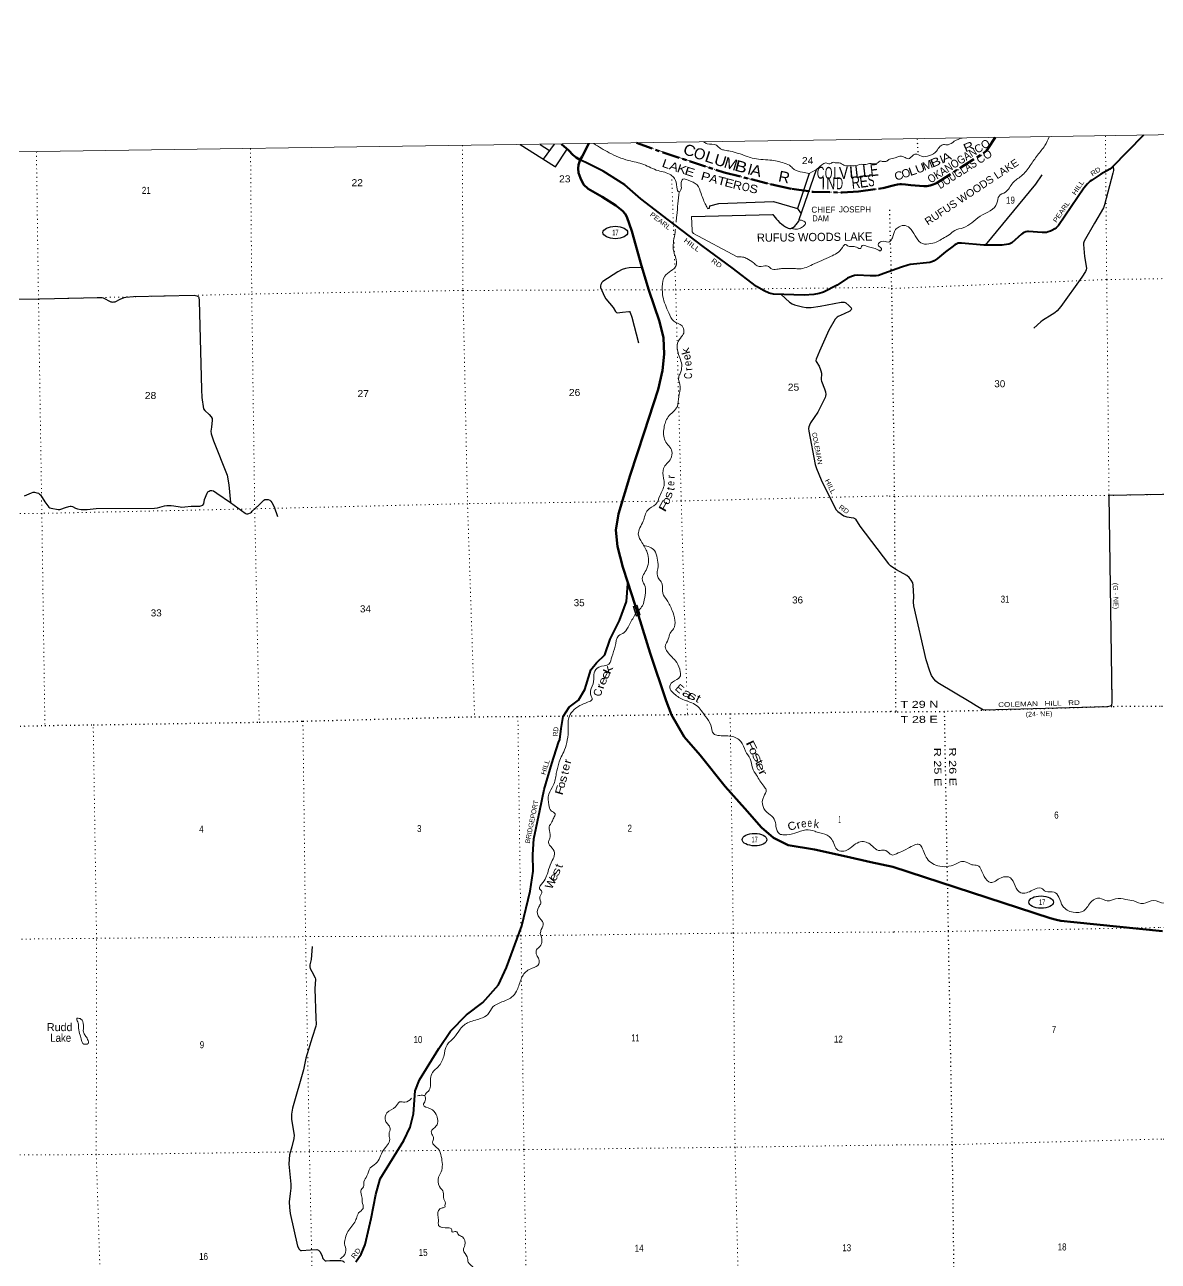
# Model space of a CAD drawing. Header units: feet. Extents: x 246606 to 497223, y 1368 to 189004.
# Drawn here: x 317646 to 345986, y 158097 to 189004 of the extents above; entities that cross this region are included whole.
import ezdxf
from ezdxf.enums import TextEntityAlignment as Align

# ---------------------------------------------------------------- set-up
doc = ezdxf.new("R2010")
doc.units = ezdxf.units.FT
doc.header["$LTSCALE"] = 70
for name, pattern in [('DOT_DASHED', [7.7, 5, -1.2, 0.3, -1.2]), ('DOTTED', [1.5, 0.3, -1.2]), ('LONG_DASH_SHORT_DASH', [9.9, 6, -1.2, 1.5, -1.2])]:
    doc.linetypes.add(name, pattern=pattern)
for name, color, linetype, lineweight in [('11', 7, 'LONG_DASH_SHORT_DASH', 60), ('17', 7, 'Continuous', 25), ('23', 7, 'Continuous', 70), ('26', 7, 'Continuous', 40), ('29', 7, 'Continuous', 25), ('30', 7, 'Continuous', 25), ('39', 7, 'Continuous', 13), ('4', 7, 'Continuous', 13), ('42', 7, 'Continuous', 25), ('44', 7, 'DOT_DASHED', 13), ('59', 7, 'Continuous', 13), ('6', 7, 'DOTTED', 25), ('7', 7, 'DOTTED', 13)]:
    doc.layers.add(name, color=color, linetype=linetype, lineweight=lineweight)
for name, color, linetype in [('12', 7, 'Continuous'), ('27', 7, 'Continuous'), ('41', 7, 'Continuous')]:
    doc.layers.add(name, color=color, linetype=linetype)

msp = doc.modelspace()

# ---------------------------------------------------------------- linework, layer by layer
at = {"layer": '11'}
for points in [[(339096.3, 184918.51), (339390.49, 184992.16), (339469.65, 185011.44), (339526.08, 185016.82), (339563.69, 185015.1), (339665.82, 185008.75), (339802.21, 184990.65), (340121.44, 184967.5), (340197.24, 184970.43), (340279.21, 184983.88), (340361.17, 185008.08), (340439.04, 185047.22), (341625.86, 185800.65), (341655.8, 185823.51), (341689.4, 185854.44), (341735, 185917.41), (341904.91, 186185.37)], [(332939.04, 186050.36), (333608.84, 185808.57), (335133.83, 185310.31), (336396.53, 184993.49), (336825.99, 184900.99), (337358.69, 184827.16), (338086.36, 184810.96), (338487.99, 184837.75), (339096.3, 184918.51)]]:
    msp.add_lwpolyline(points, dxfattribs=at)
at = {"layer": '17'}
for centre, major_axis in [((332410.94, 183811.33), (-309.24, 1)), ((335892.03, 168635.81), (-309.24, 1)), ((343057.34, 167073.62), (309.24, -1))]:
    msp.add_ellipse(centre, major_axis=major_axis, ratio=0.500121, dxfattribs=at)
at = {"layer": '23'}
for points in [[(331520.17, 185634.04), (331435.55, 185683.71), (331352.61, 185753.17), (331248.45, 185859.29), (331064.51, 186022.58)], [(331534.77, 185626.87), (331579.64, 185711.05), (331753.03, 186032.77)], [(332723.03, 175062.8), (332600.82, 175442.15), (332465.06, 175960.04), (332427.7, 176370.77), (332488.94, 176777.19), (332781.57, 177748.32), (333136.94, 178811.3), (333480.04, 179886.17), (333590.3, 180364.04), (333635.5, 180768.16), (333614.18, 181181.19), (333512.53, 181588.77), (333249.48, 182370.59), (333065.94, 182976.36), (332825.56, 183841.27), (332696.58, 184201.98), (332656.68, 184278.6), (332591.8, 184352.17), (332422.1, 184489.54), (332078.56, 184701.26), (331729.24, 184898.76), (331618.57, 185014.3), (331537.49, 185169.63), (331488.81, 185304.25), (331480.91, 185414.66), (331493.13, 185503.33), (331534.77, 185626.87)], [(339352.96, 167957.23), (338798.62, 168070.1), (338184.84, 168212.51), (337389.48, 168390.03), (336734.02, 168501.46), (336362.87, 168682.44), (336066.77, 168941.38), (335652.34, 169411.99), (335158.1, 169961.85), (334529.1, 170743.26), (334130.86, 171208.11), (333817.64, 171755.12), (333680.79, 172105.61), (333281.89, 173296.42), (332986.94, 174237.87), (332723.03, 175062.8)], [(339352.96, 167957.23), (343284.56, 166676.82), (343440.81, 166629.91), (343550.19, 166609.07), (343877.97, 166570.18), (346095.3, 166351.3)]]:
    msp.add_lwpolyline(points, dxfattribs=at)
at = {"layer": '26'}
msp.add_line((331534.77, 185626.87), (331520.17, 185634.04), dxfattribs=at)
for points in [[(345613.19, 186242.25), (344823.41, 185433.78), (344774.43, 185395.29), (344553.69, 185270.35), (344326.9, 185122.89), (344285.03, 185090.54), (344219.47, 185027.01), (344125.18, 184917.71), (343489.21, 183986.84), (343461.83, 183953.88), (343434.04, 183928.73), (343403.56, 183906.94), (343323.71, 183859), (343290.32, 183844.47), (343237.32, 183825.58), (343190.87, 183813.96), (343150.22, 183808.15), (343084, 183809.44), (342742.26, 183834.3), (342716.85, 183834.53), (342674.03, 183828.49), (342634.83, 183813.96), (342602.89, 183796.53), (342566.18, 183768.69), (342321.96, 183552.47), (342293.94, 183534.39), (342272.6, 183526.32), (342247.92, 183519.05), (342136.13, 183501.62), (342082.56, 183496.27), (341985.15, 183491.45), (341719.47, 183494.36), (341628.93, 183496.42), (341070.05, 183544.08), (341010.26, 183543.75), (340984.13, 183540.85), (340959.45, 183533.58), (340931.87, 183523.42), (340909.36, 183511.79), (340854.91, 183473.65), (340670.65, 183326.84), (340470.43, 183159.72), (340382.36, 183099.2), (340327.19, 183075.96), (340273.65, 183063.23), (339781.31, 183009.13), (339721.8, 182993.95), (339563.55, 182942.31), (339128.56, 182786.96)], [(339128.56, 182786.96), (338990.28, 182735.8), (338930.81, 182729.71), (338785.17, 182730.18), (338459.07, 182740.6), (338387.91, 182737.05), (338320.05, 182715.03), (338212.94, 182665.67), (337958.42, 182495.77), (337617.46, 182322.33), (337509.38, 182285.57), (337373.66, 182263.55), (337133.94, 182247.27), (336369.03, 182270.16), (336258.53, 182296.58), (336133.81, 182351.64), (335939.13, 182462.34), (335331.41, 182925.79), (334611.76, 183461.92), (333732.92, 184126.39), (333051.66, 184653.1), (332647.13, 185003.1), (332107.93, 185346.7), (331740.62, 185525.86), (331534.77, 185626.87)], [(325922.25, 158084.71), (326059.76, 158272.73), (326156.01, 158518.54), (326307.55, 159164.78), (326425.69, 159766.05), (326533.45, 160157.31), (327124.06, 161117.92), (327283.21, 161447.54), (327363.78, 161783.86), (327410.05, 162353.61), (327513.84, 162627.79), (327998.94, 163411.02), (328294.98, 163849.98), (328694.22, 164254.43), (329099.1, 164568.19), (329487.75, 165002.72), (329691.34, 165436.02), (330075.2, 166483.79), (330279.25, 167346.82), (330358.98, 167844.52), (330347.55, 168263.96), (330372.89, 168651.76), (330521.31, 169360.49), (330636.78, 169885.05), (330828.41, 170540.06), (330994.26, 171059.45), (331023.04, 171138.63), (331060.43, 171413.67), (331107.49, 171711.07), (331260.26, 171945.76), (331494.52, 172123.38), (331648.74, 172390.37), (331770.26, 172800.04), (331803.07, 172879.3), (331944.77, 173057.31), (332148.51, 173254.56), (332282.42, 173646.29), (332515.53, 174116.42), (332692.34, 174585.56), (332720.96, 175030.73), (332723.03, 175062.8)]]:
    msp.add_lwpolyline(points, dxfattribs=at)
at = {"layer": '29'}
for p, q in [((330528.54, 186014.67), (330762.5, 185858.56)), ((330880.85, 186019.87), (330607.54, 185647.31))]:
    msp.add_line(p, q, dxfattribs=at)
for points in [[(330034.87, 186007.39), (330888.65, 185466.52), (330916.13, 185452.44), (331209.3, 185890.41)], [(344857.19, 185468.36), (344863.21, 185361.25), (344853.27, 185295.37), (344643.8, 184503), (344615.35, 184429.38), (344393.51, 184045.24), (344130.18, 183592.35), (344115.22, 183547.44), (344113.58, 183511.12), (344142.95, 183209.29), (344190.02, 182917.47), (344187.52, 182880.04), (344165.08, 182838.87), (344072.82, 182696.41), (343553.81, 181961.27), (343461.98, 181855.88), (343399.64, 181803.49), (343332.91, 181760.52), (343094.95, 181611.9), (343048.09, 181576.45), (342871.82, 181423.21)], [(343073.65, 185254.9), (342915.99, 185018.82), (341659.89, 183495.01)], [(333077.23, 182935.74), (332754.68, 182927.03), (332669.2, 182913.24), (332584.83, 182883.88), (332472.77, 182826.51), (332103.28, 182589.3), (332074.95, 182560.87), (332045.61, 182513.15), (332038.27, 182476.44), (332042.22, 182439.06), (332144.25, 182209.72), (332177.66, 182157.1), (332360.18, 181936.48), (332416.1, 181834.09), (332438.11, 181812.07), (332457.93, 181805.68), (332588.57, 181822.51), (332747.42, 181839.93), (332764.57, 181837.76), (332782.91, 181808.4), (332825.34, 181694.62), (332989.23, 181053.94)], [(314975.66, 182107.44), (318022.05, 182153.32), (319485.63, 182186.35), (319554.42, 182186.35), (319608.72, 182176.34), (319796.52, 182081.74), (319822.2, 182074.39), (319846.96, 182072.64), (319873.55, 182074.39), (319904.73, 182081.74), (320032.86, 182140.95), (320130.32, 182182.68), (320174.71, 182196.26), (320364.16, 182208.37), (321882.77, 182241.41), (321946.97, 182232.22), (321968.98, 182221.21), (321979.99, 182212.03), (321990.99, 182199.19), (321994.66, 182184.5), (322003.01, 182109.8), (322062.12, 179888.84), (322075.36, 179688.53), (322119.38, 179402.23), (322144.85, 179359.18), (322259.94, 179262.96), (322306.45, 179207.69), (322328.46, 179163.64), (322331.73, 179121.55), (322311.53, 178948.02), (322295.45, 178844.31), (322303.37, 178776.76), (322361.84, 178600.85), (322706.11, 177742.54), (322751.91, 177503.97), (322794.23, 177066.05)], [(336561.65, 182264.11), (336767.71, 182069.15), (336828.93, 182032.3), (336894.96, 182006.61), (337089.37, 181951.55), (337184.75, 181936.87), (337308.96, 181937.59), (337533.92, 181972.5), (338059.87, 182068.07), (338095.37, 182070.85), (338131.14, 182069.01), (338155.9, 182061.67), (338178.83, 182050.65), (338253.1, 181986.42), (338307.21, 181925.85), (338313.63, 181898.33), (338309.96, 181883.65), (338302.62, 181868.96), (338274.2, 181841.43), (338131.09, 181775.68), (337981.66, 181709.29), (337958.73, 181694.61), (337939.47, 181679.93), (337910.41, 181642.23), (337749.42, 181367.12), (337513.43, 180846.88), (337436.01, 180648.49), (337428.68, 180615.46), (337434.82, 180583.56), (337507.93, 180472.37), (337544.23, 180380.54), (337552.48, 180356.68), (337562.41, 180294.37), (337561.65, 180130.94), (337567.04, 180093.18), (337640.03, 179899.47), (337662.53, 179824.45), (337671.7, 179763.88), (337668.27, 179722.93), (337657.02, 179688.63), (337476.04, 179316.32), (337294.62, 179052.86), (337266.37, 178998.56), (337249.86, 178954.51), (337242.52, 178910.47), (337247, 178844.54), (337403.92, 178009.33), (337437.79, 177910.54), (337559.11, 177631.29), (337922.97, 176889.8), (337972.38, 176840.85), (338128.39, 176731.97), (338201.32, 176702.74), (338369.15, 176680.09), (338399.83, 176662.23), (338414.51, 176647.55), (338525.12, 176472.01), (339238.37, 175529.7)], [(317641.04, 177231.98), (317818.69, 177308.17), (317854.27, 177317.36), (317890.96, 177319.19), (317951.48, 177308.18), (317986.33, 177295.34), (318019.04, 177274.12), (318037.68, 177254.96), (318150.46, 177081.63), (318250.31, 176946.85), (318274.28, 176930.12), (318309.12, 176919.11), (318483.41, 176891.35), (318520.96, 176887.91), (318546.64, 176895.25), (318663.73, 176939.42), (318749.3, 176964.99), (318779.94, 176970.04), (318810.74, 176968.66), (318840.09, 176961.32), (318916.13, 176920.56), (318962.06, 176906.26), (319056.51, 176891.58), (319128.52, 176888.78), (319208.73, 176887.91), (319430.43, 176909.2), (320889.58, 176921.68), (320969.44, 176928.29), (321136.3, 176975.16), (321200.54, 176987.02), (321303.25, 176987.02), (321374, 176982.16), (321532.48, 176950.3), (321571.02, 176946.64), (321646.2, 176957.64), (321809.72, 176969.15), (322027.36, 176971.71), (322077.2, 176983.34), (322095.54, 176994.35), (322122.83, 177028.05), (322142.4, 177141.18), (322205.38, 177295.48), (322227.59, 177328.37), (322253.27, 177346.72), (322278.95, 177361.4), (322322.73, 177364.37), (322366.98, 177350.39), (322451.37, 177292.59), (322794.23, 177066.05)], [(322794.23, 177066.05), (323153.3, 176791.78), (323163.09, 176787.02), (323192.31, 176781.46), (323219.94, 176781.52), (323247.34, 176788.8), (323291.35, 176807.16), (323313.48, 176823.73), (323331.56, 176841.82), (323495.27, 176998.23), (323627.54, 177119.76), (323652.79, 177135.73), (323669.17, 177141.17), (323702.19, 177141.17), (323735.2, 177133.83), (323774.76, 177116.81), (323801.23, 177097.13), (323826.9, 177060.42), (323883.32, 176954.03), (323961.5, 176710.1)], [(350121.94, 177336.26), (344753.43, 177239.06), (344825.13, 172110.21), (344822.81, 172056.82), (344818.17, 172005.76), (344815.85, 171984.87), (344785.69, 171970.94), (344716.08, 171957.01), (341616.41, 171868.81), (341437.4, 171980.85), (341302.65, 172061.96), (340474.97, 172554.69), (340425.1, 172594.61), (340371.16, 172652.7), (340315.4, 172734.33), (340272.87, 172848.72), (340183.27, 173127.5), (339873.35, 174483.1), (339866.6, 174573.12), (339873.57, 174708.8), (339854.62, 174992.65), (339846.66, 175057.14), (339811.75, 175122.01), (339756.9, 175191.87), (339700.95, 175236.22), (339442.74, 175376.5), (339350.27, 175434.92), (339287.93, 175479.83), (339238.37, 175529.7)], [(324833.34, 165965.61), (324804.56, 165638.93), (324773.14, 165509.14), (324774.56, 165453.12), (324780.48, 165417.38), (324823.54, 165339.41), (324903.85, 165178.05), (324912.54, 165145.75), (324901.94, 164910.3), (324920.93, 164171.98), (324929.04, 164026.22), (324921.38, 163976.74), (324831.14, 163693.05), (324677.76, 163174.54), (324615.96, 162881.38), (324341.7, 161921.53), (324316.45, 161772.46), (324312.78, 161706.39), (324313.92, 161639.15), (324378.81, 161251.24), (324375.16, 161167.41), (324321.49, 160958.96), (324265.58, 160760.53), (324255.92, 160649.26), (324252.85, 160524.76), (324301.78, 160025.26), (324302.99, 159921.95), (324279.71, 159794.65), (324256.45, 159578.79), (324261.43, 159437.96), (324279.18, 159291.43), (324467.3, 158474.12), (324503.53, 158395.52), (324540.21, 158366.15), (324564.54, 158365.45), (324789.83, 158386.28), (324947.39, 158388.17), (324993.7, 158374.45), (325024.42, 158344.13), (325075.09, 158253.38), (325101.45, 158164.27), (325128.33, 158129.69), (325156.47, 158109.21), (325185.82, 158105.54), (325275.83, 158114.67), (325545.31, 158112.88), (325585.66, 158109.21), (325611.33, 158098.19), (325644.35, 158068.83)]]:
    msp.add_lwpolyline(points, dxfattribs=at)
at = {"layer": '39'}
msp.add_lwpolyline([(335456.76, 183206.18), (334368.74, 183789.91), (334335.84, 183831.68), (334331.32, 183859.83), (334317.17, 184208.45), (336341.05, 184264.4)], dxfattribs=at)
for points in [[(334621.41, 186075.45), (334705.48, 186030.27), (334941.45, 185990.07), (335037.48, 185903.04), (335142.65, 185868.6), (335285.86, 185842.9), (335684.13, 185720.88), (335829.78, 185671.02), (336277.06, 185620.45), (336636.28, 185546.13), (336802.6, 185464.38), (336884.46, 185383.14), (337092.64, 185322.29), (337256.17, 185284.85)], [(341086.7, 186172.67), (340884.54, 186090.85), (340729.35, 186003.51), (340614.18, 186007.12), (340533.54, 185966.47), (340443.15, 185847.09), (340269.88, 185735.47), (340063.89, 185716.55), (339914.15, 185772.5), (339849.66, 185735.94), (339736.87, 185654.81), (339633.65, 185696.81), (339494.18, 185712.43), (339409.48, 185677.82), (339264.17, 185642.98), (339197.7, 185596.33), (339084.77, 185583.37)], [(339116.1, 183594.55), (339263.12, 183581.18), (339339.35, 183679.97), (339415.25, 183882.03), (339505.84, 183955), (339659.25, 183985.84), (339805.14, 183887.5), (340093.56, 183533.44), (340301.65, 183534.21), (340469.12, 183583.25), (340598.07, 183664.44), (340757.3, 183751.79), (340896.23, 183861.26), (341110.09, 183928.64), (341531.08, 184216.71), (341953.93, 184545.15), (342005.68, 184722.91), (342162.85, 184820.34), (342351.76, 185051.06), (342559.1, 185223.34), (342786.27, 185482.45), (342966.96, 185745.42), (343149.78, 185982.18), (343258.26, 186204.03)], [(331870.5, 186034.62), (332254.25, 185805.43), (332740.22, 185612.37), (333122.05, 185510.22), (333480.64, 185357.25), (333800.23, 185249.97), (333890.3, 185158.79), (333952.34, 184946.13), (334002.67, 184828.04), (334052.01, 184881.34), (334056.94, 185058.89), (334101.72, 185142.37), (334228.79, 185120.41), (334454.11, 184999.37), (334556.35, 184787.41), (334613.42, 184629.11), (334676.02, 184499.14), (334717.75, 184413.16)], [(337425.58, 185370.53), (337572.11, 185500.16), (337673.78, 185550.36), (337772.7, 185527.91), (337854.48, 185565.65), (337910.98, 185554.55), (338011.55, 185552.3), (338125.15, 185495.82), (338228.09, 185473.44), (338300.32, 185482.79), (338380.86, 185476.15), (338563.12, 185517.68), (338643.74, 185507.01), (338765.9, 185535.38), (338920.82, 185530.06), (339002.46, 185575.87), (339050.28, 185600.91), (339084.77, 185583.37)], [(334011.21, 184823.34), (333946.62, 184240.22), (333928.83, 184068.76)], [(337003.53, 184129.98), (337128.3, 184090.77), (337167.13, 184055.16), (337144.07, 183994.25), (337062.71, 183932.32), (336964.81, 183896.3), (336898.44, 183897.15), (336802.17, 183915.13)], [(333912.34, 183898.38), (333903.86, 183811.94), (333860.85, 183397.77), (333921.1, 183172.98), (333930.38, 182987.61), (333645.51, 182720.42), (333585.85, 182453.17), (333602.29, 182203.4), (333745.98, 181806.65), (333878.45, 181591.2), (334079.51, 181477.79), (334128.32, 181331.44), (334070.14, 181209.42), (333966.49, 181042.22), (333980.65, 180808.55), (334073.09, 180467.36), (334032.01, 180287.15), (333995.41, 180195.76), (334033.79, 179956.46), (333995.92, 179707.75), (333962.01, 179463.14), (333733.35, 179200.97), (333629.57, 178926.89), (333657.34, 178604.73), (333824.86, 178339.48), (333799.8, 178163.59), (333617.16, 177914.34), (333619.39, 177672.38), (333634.18, 177517.36), (333524.65, 177227.05), (333419.78, 177015.47), (333221.23, 176870.8), (333107.48, 176592.51), (332986.46, 176269.73), (333076.57, 176061.6), (333211.68, 175809.89), (333198.54, 175412.39), (333087.01, 175122.04), (333156.14, 174963.95), (333153.92, 174746.12), (333103.71, 174513.32), (332914.39, 174287.28)], [(339116.1, 183594.55), (338993.97, 183536.92), (338991.04, 183474.36), (339064.51, 183413.14), (339053.4, 183358.5), (338976.66, 183377.3), (338839.01, 183429.32), (338705.74, 183461.25), (338642.93, 183488.37), (338580.58, 183489.28), (338559.42, 183434.46), (338545.71, 183414.05), (338444.67, 183442.51), (338315.63, 183462.42), (338216.78, 183480.83), (338165.96, 183512.2), (338094.83, 183440.36), (337795.22, 183211.22), (337338.32, 183007.53), (337020.43, 182903.1), (336881.55, 182910.73), (336797.13, 182909.23), (336686.53, 182909.3), (336569.91, 182909.25), (336451.55, 182893.04), (336300.4, 182912.55), (336225, 182969.7), (336060.28, 182960.74), (335961.49, 182975.12), (335865.6, 183054.09), (335698.9, 183158.03), (335593.63, 183198.51), (335523.2, 183201.3), (335456.76, 183206.18)], [(333119.14, 175993.73), (333387.73, 175861.4), (333457.39, 175673.07), (333481.2, 175461.75), (333463.22, 175225.49), (333519.16, 175131.7), (333583.45, 175019.9), (333597.39, 174798.32), (333707.15, 174616.75), (333832.21, 174364.87), (333902.96, 174114.05), (333866.36, 173907.7), (333781.87, 173795.3), (333736.21, 173647.28), (333659.09, 173458.37), (333709.45, 173338.26), (333945.46, 173066.16), (334036.04, 172831.82), (334028.25, 172702.62), (333839.47, 172574.25), (333771.52, 172435.92), (333854.22, 172306.3), (334100.46, 172139.24), (334440.92, 171987.97), (334666.95, 171711.65), (334801.36, 171500.27), (334871.58, 171279.68), (334976.82, 171241.21), (335302.96, 171218.75), (335550.53, 171090.03), (335665.37, 170848.05), (335783.34, 170656.54), (335841.65, 170427.67), (335943.4, 170243.95), (336123.09, 169972.86), (336183.08, 169877.13), (336121.58, 169714.71), (336103.89, 169462.32), (336245.77, 169283.34), (336382.82, 169150.65), (336428.35, 168961.89), (336518.04, 168777.95), (336633.05, 168755.78), (336903.71, 168800.9), (337175.82, 168878.31), (337397.61, 168843.91), (337456.26, 168824.78), (337591.54, 168792.89), (337800.74, 168673.58), (337877.56, 168535.79), (337948.41, 168393.86), (338085.99, 168345.88), (338236.08, 168386.85), (338418.58, 168529.22), (338578.44, 168586.5), (338839.76, 168476.17), (338994.55, 168363.96), (339145.17, 168374.69), (339267.3, 168290.13), (339304.01, 168260.53), (339348.22, 168248.4)], [(332914.39, 174287.28), (332899.11, 174255.61), (332754.84, 173996.95), (332633.39, 173813.31), (332490.11, 173728.09), (332408.16, 173470.54), (332324.35, 173204.88), (332253.12, 173024.14), (331999.1, 172947.05), (331880.96, 172803.8), (331868.59, 172591.84), (331794.29, 172356.6), (331800.26, 172245.79), (331832.25, 172141.49), (331718.87, 172070.92), (331523.32, 171984.78), (331338.82, 171842.38), (331247.17, 171679.43), (331235.93, 171402.95), (331208.64, 171124.18), (331140.59, 170876.95), (331059.2, 170702.08), (330997.63, 170543.7), (330935.75, 170288.51), (330860.54, 169990.74), (330747.77, 169770.95), (330748.41, 169504.77), (330807.28, 169358.6), (330905.21, 169277.65), (330870.69, 169182.26), (330826.29, 169076.61), (330758.06, 168954.41), (330785.57, 168761.3), (330767.49, 168646.03), (330738.64, 168570.91), (330835.74, 168423.39), (330892.73, 168269.12), (330835.11, 168114.84), (330744.59, 167887.38), (330601.42, 167566.23), (330517.78, 167405.43), (330573.33, 167333.82), (330525.33, 167203.91), (330548.19, 167047.02), (330497.48, 166957.39), (330485.43, 166727.28), (330609.29, 166543.94), (330561.72, 166389.84), (330533.27, 166292.54)], [(339348.22, 168248.4), (339730.78, 168419.04), (340013.2, 168516.94), (340155.8, 168245.06), (340421.53, 167999.88), (340861.95, 168001.5), (341134.31, 168089.27), (341324.57, 168009.26), (341468.1, 167987.59), (341632.92, 167717.82), (341791.18, 167561.02), (342055.31, 167683.06), (342289.68, 167679.89), (342405.7, 167482.58), (342551.93, 167305.55), (342844.59, 167371.2), (343060.54, 167422.44), (343172.01, 167340.13), (343382.19, 167324.76), (343501.93, 167200.1), (343597.87, 166974.46), (343857.13, 166820.05), (344123.65, 166857.35), (344318.61, 167092.13), (344522.31, 167171.58), (344712.51, 167105.69), (344920.38, 167156.91), (345175.01, 167141.7), (345371.15, 167102.07), (345613.85, 167040.42), (345868.08, 167116.01), (346137.1, 167044.36), (346276.36, 167077.16), (346580.06, 166924.93), (346716.24, 166737.78), (346753.07, 166628.96), (346949.36, 166555.03), (347114, 166325.61), (347348.71, 166245.76), (347574.71, 166309.15), (347761.84, 166483.37), (348006.47, 166443.91), (348185.58, 166603.98), (348276.16, 166683.01), (348373.54, 166588.53), (348606.2, 166514.73), (348911.65, 166425.06), (349189.92, 166549.17), (349487.11, 166501.84), (349669.13, 166458.12), (349776.26, 166444.39), (349838.52, 166531.38), (350062.83, 166518.09), (350213.8, 166645.76), (350330.39, 166781.38), (350468.86, 166995.78), (350628.38, 167016.54), (350785.16, 166734.63), (350741.76, 166494.36), (350712.28, 166304.58), (350809.95, 166143.52), (351010.49, 166021.18), (351131.77, 166007.5), (351168.12, 166011.67), (351161.59, 166118.59), (351171.13, 166247.76), (351190.89, 166350.74), (351267.48, 166393.39), (351330.68, 166260.45), (351422.2, 166121.57), (351578.15, 166031.34), (351768.59, 165910.98), (351912.36, 165834.83), (351984.7, 165925.9), (352139.9, 166009.2), (352291.88, 165902.82), (352433.44, 165715.38), (352505.37, 165485.58), (352766.85, 165392.06), (353106.87, 165252.07), (353419, 165021.18), (353613.64, 164862.5), (353704.59, 164854.76), (353759.02, 164881.19), (353888.01, 164952.29), (353919.73, 165091.63), (354024.35, 165192.91), (354369.6, 165244.62), (354625.88, 165314.17), (355157.45, 165261.65), (355539.66, 165176.3)], [(330533.27, 166292.54), (330574.89, 166097.66), (330526.9, 165967.75), (330441.91, 165883.57), (330448.33, 165746.55), (330498.34, 165646.61), (330498.42, 165527.63), (330333.34, 165423.88), (330195.88, 165350.87), (330047.03, 165124.39), (329941.31, 164846.25), (329819.23, 164698.89), (329538.09, 164562.84), (329353.02, 164452.69), (329221.52, 164268.87), (329036.41, 164160.73), (328716.52, 164056.27), (328514.59, 163875.23), (328377.16, 163685.26), (328292.18, 163601.08), (328203.38, 163504.73), (328121.93, 163218.94), (327981.68, 162960.35), (327841.47, 162814.7), (327789.85, 162662.54), (327760.69, 162375.66), (327663.96, 162273.12), (327648.45, 162240.58)], [(318954.12, 164172.05), (319048.98, 164151.54), (319116.03, 163997.45), (319117.02, 163826.05), (319160.76, 163740.11), (319218.77, 163642.32), (319228.65, 163537.64), (319172.61, 163522.53), (319120.31, 163523.62), (319066.39, 163617.45), (319029.85, 163751.91), (318990.66, 163922.63), (318982.37, 164051.55), (318955.21, 164109.55), (318946.29, 164159.81), (318952.79, 164171.58)], [(327318, 162172.92), (327148.73, 162070.42), (327015.88, 162078.15), (326915.49, 161955.38), (326700.97, 161804.38), (326666.24, 161606.14), (326722.03, 161520.41), (326784.18, 161416.64), (326754.42, 161278.99), (326772.79, 161148.23), (326610.83, 160867.08), (326421.57, 160537.04), (326282.69, 160429.72), (326201.73, 160230.66), (326127.85, 160086.18), (326111.99, 159958.85), (326047.42, 159856.88), (326076.24, 159704.12), (326082.34, 159585.25), (326105.38, 159418.28), (325992.78, 159303.36), (325957.87, 159230.14), (325915.77, 159108.4), (325725.41, 158840.86), (325663.77, 158686.51), (325642.26, 158536.9), (325677.43, 158366.11), (325577.95, 158190.92), (325528.46, 158157.63)], [(327648.45, 162240.58), (327525.75, 162242.45), (327469.4, 162229.18)], [(327649.12, 162241.98), (327658.68, 162115.73), (327614.35, 162006.05), (327788.96, 161910.33), (327934.26, 161765.68), (327935.26, 161479.34), (327811.13, 161333.97), (327836.7, 161251.74), (327866.25, 161171.6), (327839.74, 161078.36), (327981.48, 160907.44), (328061.29, 160713.24), (328055.95, 160329.99), (327991.87, 160199.8), (328018.12, 159964.32), (328111.12, 159820.76), (328126.15, 159651.63), (328158.57, 159523.14), (328154.62, 159519.04), (328153.67, 159458.53), (328079.79, 159428.99), (327988.41, 159364.86), (327988.6, 159124.88), (327994.95, 158991.9), (328233.32, 158929.57), (328318.28, 158900.82), (328333.55, 158832.52), (328427.89, 158842.26), (328489.6, 158762.69), (328589.16, 158703.95), (328651.03, 158501.36), (328615.03, 158375.7), (328708.45, 158207.95), (328734.98, 158071.29), (328837.32, 157968.24), (328962.2, 157841.38), (329127.18, 157721.29), (329140.87, 157628.77), (329117.81, 157567.86), (329177.91, 157466.07), (329232.86, 157313.78), (329237.06, 157073.88), (329254.53, 156880.6), (329316.89, 156649.79), (329397.83, 156506.02), (329515.94, 156421.4), (329501.13, 156348.54), (329427.18, 156208.08), (329506.01, 156070.33), (329639.14, 156046.47), (329847.45, 156092.5), (329944.22, 156078.08), (329979.63, 156008.12), (330089.31, 155945.53), (330158.3, 155795.5), (330279.61, 155477.2)]]:
    msp.add_spline(points, degree=3, dxfattribs=at)
at = {"layer": '4'}
msp.add_lwpolyline([(246606.45, 184933.96), (277430.77, 185294.38), (308254.57, 185697.19), (339077.78, 186142.4), (369900.35, 186630.01), (400722.22, 187160.02), (431543.33, 187732.43), (462363.63, 188347.22), (493183.04, 189004.41), (497222.97, 5471.78), (466151.09, 4809.2), (435078.34, 4189.37), (404004.75, 3612.28), (372930.4, 3077.93), (341855.35, 2586.32), (310779.64, 2137.47), (279703.36, 1731.35), (248626.54, 1367.98)], close=True, dxfattribs=at)
at = {"layer": '42'}
for p, q in [((337256.17, 185284.85), (336963.81, 184412.54)), ((334317.17, 184208.45), (336349.09, 184264.54)), ((336963.81, 184412.54), (337054.78, 184275.25))]:
    msp.add_line(p, q, dxfattribs=at)
at = {"layer": '42', "lineweight": 13}
msp.add_line((337256.17, 185284.85), (337428.85, 185373.42), dxfattribs=at)
at = {"layer": '42'}
for points in [[(337429.29, 185373.81), (337002.93, 184130.9), (336991.72, 184082.31)], [(334717.75, 184413.16), (334769.97, 184416.1), (334772.93, 184476.65), (335003.18, 184533.15), (336365.62, 184583.46), (336963.81, 184412.54)]]:
    msp.add_lwpolyline(points, dxfattribs=at)
msp.add_spline([(336349.09, 184264.54), (336472.49, 184107.41), (336668.22, 183953.58), (336803.65, 183913.62), (336924.75, 184002.48), (336991.72, 184082.31)], degree=3, dxfattribs=at)
at = {"layer": '44'}
msp.add_lwpolyline([(332939.04, 186050.36), (335133.83, 185310.31), (336396.53, 184993.49), (336825.99, 184900.99), (337358.69, 184827.16), (338086.36, 184810.96), (338487.99, 184837.75), (339096.3, 184918.51)], dxfattribs=at)
at = {"layer": '59'}
for points in [[(332935.66, 174224.25), (332860.56, 174462.71), (332960.71, 174494.25), (333035.81, 174255.79)], [(332955.47, 174484.21), (332870.59, 174457.47), (332940.89, 174234.28), (333025.77, 174261.02)]]:
    msp.add_lwpolyline(points, close=True, dxfattribs=at)
at = {"layer": '6'}
msp.add_line((339956.17, 186155.72), (339978.43, 185758.6), dxfattribs=at)
for points in [[(339263.77, 184374.46), (339316.57, 182410.71), (339387.58, 177215.23), (339421.06, 171821.87)], [(370135.68, 172374.72), (367299.15, 172340.38), (366250.63, 172336.51), (361992.33, 172215.88), (360919.59, 172203.85), (356669.18, 172127.63), (355562.09, 172117.5), (351257.19, 172028.97), (350184.5, 172006.86), (346034.95, 171965.32), (344826.83, 171958.84), (340635.22, 171834.42), (339421.06, 171821.87), (339294.2, 171840.87)], [(308452.05, 171341.16), (308820.69, 171343.44), (312825.51, 171381.97), (314066.03, 171389.79), (318150.23, 171488.21), (319358.41, 171505.54), (323507.53, 171570.83), (324600.92, 171598.22), (328894.03, 171708.41), (330050.02, 171712.64), (334215.58, 171766.19), (335283.05, 171781.03), (339294.2, 171840.87)], [(340635.22, 171834.42), (340731.77, 166340.4), (340829.62, 161011.84), (340899.23, 155673.09), (341031.59, 150308.34), (341119.48, 144947.46), (341235.05, 140249.48)]]:
    msp.add_lwpolyline(points, dxfattribs=at)
at = {"layer": '7'}
msp.add_line((334205.36, 172116.12), (334215.58, 171766.19), dxfattribs=at)
for points in [[(344665.66, 186226.84), (344697.72, 182634.36), (344753.43, 177239.06), (344826.83, 171958.84)], [(317938.43, 185832.51), (317989.47, 182149.2), (318073.36, 176790.54), (318150.23, 171488.21)], [(323291.19, 185909.08), (323321.91, 182273.73), (323395.92, 176904.8), (323507.53, 171570.83)], [(328587.81, 185986.13), (328602.68, 182363.06), (328716.23, 177033.15), (328894.03, 171708.41)], [(333820.22, 185239.5), (333920.91, 182380.45), (334059.71, 177101.4), (334195.01, 172470.35)], [(339133.8, 182440.07), (339316.57, 182410.71), (344697.72, 182634.36), (350006.72, 182722.55), (355301.41, 182849.03), (360661.22, 182868.8), (365954.12, 182944.83), (369959.52, 183045.31)], [(308305.83, 181970.61), (312644.19, 182068.82), (317989.47, 182149.2), (323321.91, 182273.73), (328602.68, 182363.06), (333920.91, 182380.45), (339133.8, 182440.07)], [(370047.73, 177702.11), (366138.68, 177654.93), (360781.19, 177566.56), (355421.67, 177480.2), (350125.03, 177335.56), (344753.43, 177239.06), (339387.58, 177215.23), (339212.7, 177226.21)], [(339212.7, 177226.21), (334059.71, 177101.4), (333844.11, 177098.65)], [(333504.3, 177094.31), (328716.23, 177033.15), (323395.92, 176904.8), (318073.36, 176790.54), (312747.4, 176754.86), (308379.02, 176650.26)], [(324600.92, 171598.22), (324668.45, 166136.78), (324763.45, 160836.43), (324882.99, 155508.65), (325051.7, 150244.24), (325135.69, 144879.53), (325193.39, 140011.43)], [(330220.81, 155471.31), (330218.22, 155588.85), (330127.35, 160886.9), (330051.71, 166233.61), (329975.72, 171715.43)], [(335283.05, 171781.03), (335361.06, 166299.24), (335404.6, 160947.93), (335532.12, 155624.32), (335641.82, 151042.24)], [(319849.5, 139934.67), (319779.9, 144825.17), (319677.39, 150095.14), (319604.75, 155504.06), (319434.15, 160762.38), (319441.91, 166169.05), (319358.41, 171505.54)], [(339377.62, 166326.99), (340731.77, 166340.4), (346022.55, 166438.61), (351428.41, 166553.39), (356704.95, 166673.75), (362044.23, 166768.1), (367296.25, 166950.92), (370224.06, 167020.29)], [(308524.93, 166043.53), (308881.52, 166038.81), (314100.23, 166112.93), (319441.91, 166169.05), (324671.24, 166211.08), (330051.71, 166233.61), (335361.06, 166299.24), (339377.62, 166326.99)], [(370312.78, 161646.25), (367392.36, 161559.8), (362071.26, 161465.52), (356748.62, 161260.24), (351483.89, 161212.57), (346073.75, 161152.26), (340829.62, 161011.84), (339458.17, 161004.04)], [(339458.17, 161004.04), (335404.6, 160947.93), (330127.35, 160886.9), (324763.45, 160836.43), (319434.15, 160762.38), (314160.1, 160747.79), (308993.16, 160702.82), (308598.08, 160725.36)]]:
    msp.add_lwpolyline(points, dxfattribs=at)

# ---------------------------------------------------------------- texts
at = {"layer": '12'}
for p in [(341466.03, 185776.87), (341517.09, 185517.41)]:
    msp.add_text('CO', height=200, rotation=32.409, dxfattribs=at).set_placement(p)
for s, width, p in [('OKANOGAN', 0.9, (340296.17, 185033.56)), ('DOUGLAS', 0.85, (340534.18, 184891.52))]:
    msp.add_text(s, height=200, rotation=32.409, dxfattribs=dict(at, width=width)).set_placement(p)
at = {"layer": '17', "width": 0.6}
for p in [(332413.85, 183743.02), (335894.93, 168567.5), (343083.39, 167005.31)]:
    msp.add_text('17', height=140, dxfattribs=at).set_placement(p, align=Align.CENTER)
at = {"layer": '27'}
for s, rotation, width, p in [('RD', 33.032, 1.15, (344339.85, 185214.81)), ('HILL', 55.659, 1.2, (343913.97, 184733.52)), ('PEARL', 55.659, 1.15, (343442.32, 184045.9)), ('PEARL', 322.199, 1.15, (333263.77, 184236.43)), ('HILL', 322.908, 1.35, (334112.05, 183590.49)), ('RD', 323.283, 1.2, (334798.14, 183081.43)), ('RD', 83.462, 0.85, (330965.89, 171212.32)), ('HILL', 72.641, 1.15, (330659.57, 170244.97)), ('RD', 53.424, 1.2, (325890.82, 158150.03))]:
    msp.add_text(s, height=120, rotation=rotation, dxfattribs=dict(at, width=width)).set_placement(p)
msp.add_text('BRIDGEPORT', height=120, rotation=78.25, dxfattribs=at).set_placement((330267.86, 168532.96))
at = {"layer": '30'}
for s, rotation, width, p in [('C', 280.641, 0.85, (337336.98, 178744.69)), ('O', 280.641, 0.8, (337358.45, 178630.41)), ('E', 280.641, 0.9, (337395.87, 178417.87)), ('M', 280.641, 0.85, (337417.33, 178299.54)), ('A', 280.641, 0.95, (337444.34, 178177.36)), ('N', 280.641, 0.85, (337465.8, 178063.09)), ('HILL', 296.138, 1.15, (337733.67, 177437.77)), ('RD', 325.089, 1.15, (338095.27, 176842.53)), ('(G - NE)', 271.169, 1.1, (344863.86, 174725.95)), ('COLEMAN   HILL   RD', 1.549, 1.25, (343005.5, 171975.77)), ('(24- NE)', 1.549, 1.1, (343007.62, 171718.17))]:
    msp.add_text(s, height=120, rotation=rotation, dxfattribs=dict(at, width=width)).set_placement(p, align=Align.CENTER)
msp.add_text('L', height=120, rotation=280.641, dxfattribs=at).set_placement((337379.31, 178519.39), align=Align.CENTER)
at = {"layer": '41'}
for s, height, rotation, width, p in [('R', 206.6, 23.888, 1.3, (341286.67, 185862.41)), ('C', 275, 340.719, 1.1, (334221.65, 185735.12)), ('L', 275, 341.561, 1.2, (334741.14, 185559)), ('U', 275, 343.109, 1.1, (334998.17, 185477.17)), ('A', 206.5, 23.888, 1.3, (340730.53, 185598.15)), ('L', 206.5, 340.955, 1.25, (333650.8, 185429.48)), ('A', 206.5, 340.955, 1.2, (333846.77, 185361.84)), ('K', 206.5, 341.719, 1.25, (334045.33, 185295.61)), ('E', 206.5, 342.561, 1.35, (334244.51, 185230.52)), ('M', 275, 343.109, 1.05, (335262.25, 185396.98)), ('B', 275, 344.897, 1.25, (335521.12, 185324.48)), ('A', 275, 345.888, 1.1, (335902.23, 185224.87)), ('U', 206.5, 21.109, 1.15, (340068.65, 185320.29)), ('M', 206.5, 21.109, 1.1, (340253.61, 185399.13)), ('RUFUS WOODS LAKE', 187.8, 33.655, 1.05, (341372.4, 184748.06)), ('B', 206.5, 22.897, 1.4, (340455.34, 185479)), ('P', 206.5, 344.109, 1.25, (334644.71, 185107.29)), ('A', 206.5, 344.109, 1.1, (334844.08, 185050.52)), ('T', 206.5, 345.897, 1.3, (335049.15, 184996.26)), ('E', 206.5, 345.897, 1.25, (335239.07, 184945.75)), ('R', 275, 348.609, 1.05, (336607.32, 185062.67)), ('C', 206.5, 18.719, 1.1, (339531.38, 185135.76)), ('L', 206.5, 19.561, 1.25, (339877.09, 185251.77)), ('R', 206.5, 346.888, 1.1, (335443.51, 184892.13)), ('O', 206.5, 347.42, 0.9, (335652.49, 184847.94)), ('S', 206.5, 347.42, 1.15, (335849.24, 184800)), ('k', 200, 104.426, 1.2, (334265.22, 180868.79)), ('e', 200, 97.85, 0.9, (334314.63, 180550.2)), ('C', 200, 86.828, 0.8, (334330.61, 180223.15)), ('e', 200, 85.605, 0.8, (333886.9, 177533.54)), ('F', 200, 60.84, 1.75, (333718.5, 176927)), ('o', 200, 69.387, 1.2, (333773.33, 177070.98)), ('s', 200, 74.189, 1.3, (333828.94, 177225.12)), ('e', 200, 62.229, 1.4, (332253.6, 172711.35)), ('k', 200, 65.455, 1.5, (332319.36, 172844.12)), ('r', 200, 73.483, 1.25, (332132.21, 172440.52)), ('e', 200, 66.289, 1.3, (332183.87, 172562.94)), ('C', 200, 78.479, 0.95, (332072.92, 172293.22)), ('a', 200, 329.232, 1.6, (334161.4, 172203.9)), ('s', 200, 335.141, 1.55, (334299.98, 172143.58)), ('t', 200, 332.073, 1.35, (334439.18, 172076.96)), ('F', 200, 295.957, 1.7, (335726.99, 170939.67)), ('o', 200, 294.088, 1.3, (335780.63, 170812.54)), ('r', 200, 75.211, 1.2, (331308.97, 170569.35)), ('s', 200, 302.398, 1.8, (335877.68, 170647.47)), ('t', 200, 296.574, 1.3, (335922.07, 170527.12)), ('e', 200, 72.823, 1.15, (331259.22, 170419.19)), ('e', 200, 297.193, 1.4, (335955.28, 170416.86)), ('r', 200, 297.482, 1.55, (336016.49, 170269.43)), ('F', 200, 73.458, 1.45, (331118.2, 169843.4)), ('o', 200, 75.676, 1.05, (331153.15, 169982.84)), ('s', 200, 75.974, 1.25, (331194.12, 170131.23)), ('C', 200, 18.965, 1.1, (336858.02, 168884.94)), ('r', 200, 15.759, 1.2, (337016.16, 168914.3)), ('e', 200, 7.994, 0.9, (337135.44, 168942.64)), ('e', 200, 1.826, 0.75, (337274.34, 168953.81)), ('s', 200, 68.503, 1.45, (331019.93, 167799.43)), ('t', 200, 69.98, 1.1, (331089.1, 167946.82)), ('W', 200, 63.497, 1.1, (330881.14, 167502.56)), ('e', 200, 68.096, 1.25, (330954.06, 167662.38))]:
    msp.add_text(s, height=height, rotation=rotation, dxfattribs=dict(at, width=width)).set_placement(p, align=Align.CENTER)
for s, height, rotation, p in [('O', 275, 341.561, (334479.33, 185646.29)), ('I', 275, 344.897, (335743.23, 185259.7)), ('I', 206.5, 22.897, (340612.55, 185543.36)), ('O', 206.5, 19.561, (339711.28, 185195.01)), ('RUFUS WOODS LAKE', 206.5, 0.655, (337395.02, 183594.35)), ('e', 200, 101.22, (334290.55, 180712.36)), ('r', 200, 95.443, (334333.27, 180407.06)), ('r', 200, 88.352, (333897.43, 177702.23)), ('t', 200, 77.874, (333886.44, 177384.32)), ('E', 200, 319.383, (333956.07, 172335.88)), ('t', 200, 76.173, (331241.71, 170283.35)), ('k', 200, 353.979, (337429.55, 168928.75))]:
    msp.add_text(s, height=height, rotation=rotation, dxfattribs=at).set_placement(p, align=Align.CENTER)
msp.add_text('Rudd', height=200, dxfattribs=at).set_placement((318200.69, 163849.48))
at = {"layer": '41', "width": 0.9}
msp.add_text('Lake', height=200, dxfattribs=at).set_placement((318284.29, 163581.87))
at = {"layer": '42'}
for s, p in [('CHIEF', (337313.75, 184307.36)), ('JOSEPH', (338002.08, 184312.93))]:
    msp.add_text(s, height=150, dxfattribs=at).set_placement(p)
at = {"layer": '42', "width": 0.9}
msp.add_text('DAM', height=150, dxfattribs=at).set_placement((337336.04, 184089.93))
at = {"layer": '44'}
for s, rotation, width, p in [('C', 357.581, 0.65, (337536.28, 185156.77)), ('O', 358.787, 0.6, (337741.45, 185149.51)), ('L', 0.287, 0.75, (337946.36, 185146.06)), ('V', 2.292, 0.85, (338126.49, 185151.87)), ('L', 6.562, 0.9, (338515.31, 185179.9)), ('L', 6.562, 0.9, (338708.73, 185202.96)), ('E', 6.562, 0.75, (338899.8, 185226.02)), ('I', 358.58, 0.85, (337607.68, 184892.99)), ('N', 359.787, 0.75, (337798.71, 184892.26)), ('D', 359.787, 0.6, (338017.09, 184891.41)), ('R', 5.541, 0.75, (338439.91, 184914.8)), ('E', 7.562, 0.8, (338642.77, 184939.45)), ('S', 7.562, 0.6, (338824.07, 184965.25))]:
    msp.add_text(s, height=300, rotation=rotation, dxfattribs=dict(at, width=width)).set_placement(p, align=Align.CENTER)
msp.add_text('I', height=300, rotation=4.541, dxfattribs=at).set_placement((338321.56, 185163.51), align=Align.CENTER)
at = {"layer": '6', "width": 1.35}
for s, rotation, p in [('T 29 N', 0.592, (339541.64, 171924.51)), ('T 28 E', 0.592, (339545.44, 171548.29)), ('R 25 E', 271.007, (340375.88, 170931.59)), ('R 26 E', 271.007, (340750.99, 170937.68))]:
    msp.add_text(s, height=175, rotation=rotation, dxfattribs=at).set_placement(p)
at = {"layer": '7'}
for s, width, p in [('24', 1.1, (337077.05, 185520.98)), ('22', 1.1, (325815.49, 184968.26)), ('23', 1.1, (331005.14, 185064.31)), ('21', 0.85, (320573.64, 184777.07)), ('19', 0.85, (342180.26, 184531.86)), ('26', 1.1, (331250.04, 179726.1)), ('25', 1.1, (336723.15, 179857.54)), ('30', 1.05, (341887.31, 179943.18)), ('28', 1.1, (320648.55, 179650.79)), ('27', 1.1, (325965.82, 179697.12)), ('35', 1.05, (331371.16, 174470.59)), ('36', 1.05, (336831.27, 174538.89)), ('31', 0.85, (342045.7, 174559.57)), ('33', 1.05, (320796.88, 174215.08)), ('34', 1.05, (326027.65, 174317.03)), ('1', 0.4, (337989.16, 169052)), ('6', 0.85, (343383.73, 169162.23)), ('4', 0.85, (322007.56, 168809.95)), ('3', 0.85, (327454.62, 168825.39)), ('2', 0.85, (332716.61, 168832.49)), ('7', 0.85, (343323.41, 163800.79)), ('9', 0.85, (322021.66, 163421.65)), ('10', 0.85, (327366.09, 163550.42)), ('11', 0.65, (332813.74, 163593.64)), ('12', 0.85, (337876.12, 163562.9)), ('16', 0.85, (322006.38, 158131.05)), ('15', 0.85, (327497.14, 158230.86)), ('14', 0.85, (332896.68, 158336.45)), ('13', 0.85, (338086.34, 158347.53)), ('18', 0.85, (343471.29, 158367.35))]:
    msp.add_text(s, height=175, dxfattribs=dict(at, width=width)).set_placement(p)

doc.saveas('drawing.dxf')
